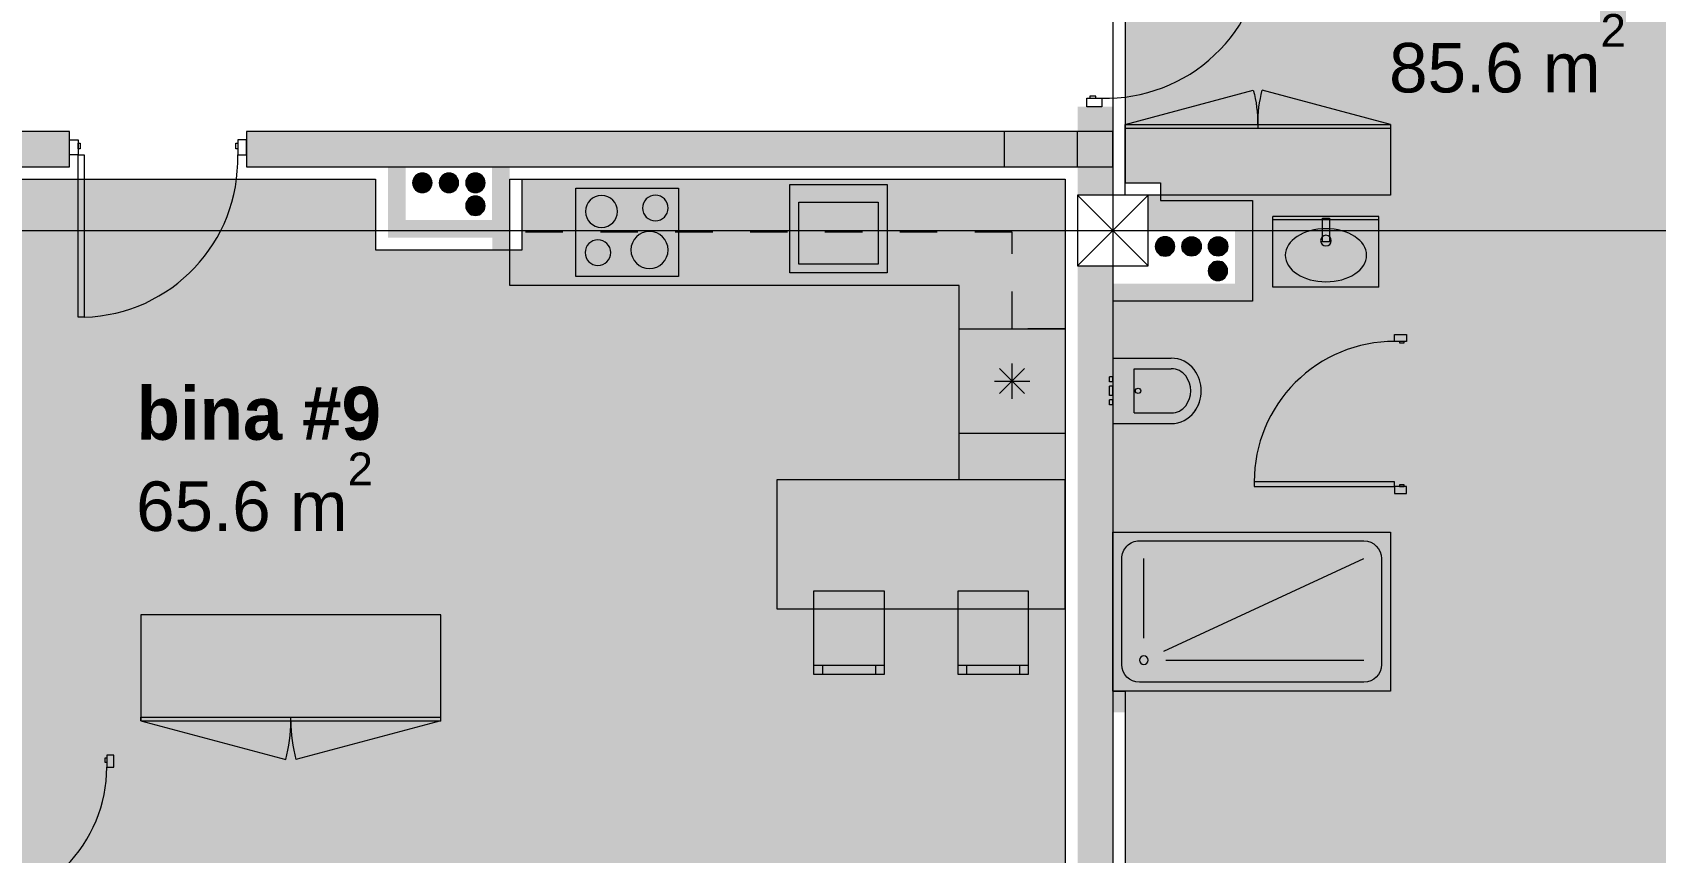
# Model space of a CAD drawing. Header units: millimetres. Extents: x 475159934 to 476245151, y 4620917055 to 4621447368.
# Drawn here: x 475283914 to 475293093, y 4621099097 to 4621103737 of the extents above; entities that cross this region are included whole.
import ezdxf

# ---------------------------------------------------------------- set-up
doc = ezdxf.new("R2010")
doc.units = ezdxf.units.MM
doc.header["$MEASUREMENT"] = 0
doc.linetypes.add('Dashed', pattern=[423.333333, 211.666667, -211.666667])
for name, color, linetype, lineweight in [('2D Drafting - General_Pen_No__1_Pen_No__7', 7, 'Continuous', 0), ('2D Drafting - General_Pen_No__1_Pen_No__7_Pen_No__7', 7, 'Continuous', 0), ('2D Drafting - General_Pen_No__250_Pen_No__2_Pen_No__7', 7, 'Continuous', 0), ('2D Drafting - General_Pen_No__250_Pen_No__7_Pen_No__7', 7, 'Continuous', 0), ('2D Drafting - General_Pen_No__7_Pen_No__7_Pen_No__7', 7, 'Continuous', 0), ('Annotation - Text_Pen_No__7_Pen_No__142', 142, 'Continuous', 0), ('Doors_Pen_No__7_Pen_No__7_Pen_No__7', 7, 'Continuous', 0), ('G-Anno-Nplt_Pen_No__142', 142, 'Continuous', 0), ('G-Anno-Nplt_Pen_No__151', 151, 'Continuous', 0), ('G-Anno-Nplt_Pen_No__4', 7, 'Continuous', 0), ('shaxtebi da milebi_Pen_No__1_Pen_No__1_Pen_No__1', 1, 'Continuous', 0), ('shaxtebi da milebi_Pen_No__5_Pen_No__5_Pen_No__5', 5, 'Continuous', 0), ('zoma_Pen_No__142', 142, 'Continuous', 0), ('zoma_Pen_No__5_Pen_No__5', 5, 'Continuous', 0)]:
    doc.layers.add(name, color=color, linetype=linetype, lineweight=lineweight)
doc.layers.add('New_Interior - Furniture', color=7, linetype='Continuous')
doc.layers.add('zoma', color=7, linetype='Continuous')
doc.layers.add('New_Interior - Furniture _Pen_No__252', color=7, linetype='Continuous', lineweight=0, true_color=0x666666)
doc.layers.add('shaxtebi da milebi_Pen_No__5_Pen_No__5_Pen_No__252', color=7, linetype='Continuous', lineweight=0, true_color=0x666666)
doc.styles.add('GENERATED_STYLE_1', font='arial.ttf')
doc.styles.add('GENERATED_STYLE_3', font='arial.ttf')
doc.styles.add('GENERATED_STYLE_7', font='')
doc.styles.get('GENERATED_STYLE_7').set_extended_font_data('AcadMtavr', bold=True)
doc.dimstyles.new('GENERATED_STYLE__3', dxfattribs={"dimtxt": 200, "dimasz": 64.421331, "dimexe": 0.18, "dimexo": 3, "dimgap": 0, "dimtad": 1, "dimtih": 1, "dimtoh": 1, "dimlfac": 0.001, "dimzin": 0, "dimdsep": 46, "dimtxsty": 'GENERATED_STYLE_3', "dimblk": 'ARROWHEAD_2', "dimblk1": 'ARROWHEAD_2', "dimblk2": 'ARROWHEAD_2', "dimcen": 0.09, "dimclrd": 142, "dimclre": 142, "dimclrt": 142, "dimadec": 0, "dimazin": 0, "dimtfac": 1, "dimtdec": 4, "dimtmove": 0, "dimatfit": 3, "dimfxl": 1, "dimtolj": 1, "dimtzin": 0, "dimarcsym": 0})
doc.dimstyles.new('GENERATED_STYLE__6', dxfattribs={"dimtxt": 200, "dimasz": 64.421331, "dimexe": 0.18, "dimexo": 3, "dimgap": 0, "dimtad": 1, "dimlfac": 0.001, "dimzin": 0, "dimdsep": 46, "dimtxsty": 'GENERATED_STYLE_3', "dimblk": 'ARROWHEAD_2', "dimblk1": 'ARROWHEAD_2', "dimblk2": 'ARROWHEAD_2', "dimcen": 0.09, "dimclrd": 142, "dimclre": 142, "dimclrt": 142, "dimadec": 0, "dimazin": 0, "dimtfac": 1, "dimtdec": 4, "dimtmove": 0, "dimatfit": 3, "dimfxl": 1, "dimtolj": 1, "dimtzin": 0, "dimarcsym": 0})

# ---------------------------------------------------------------- blocks, each defined once
blk = doc.blocks.new('Kitchen Layout 26_6')
at = {"layer": 'New_Interior - Furniture _Pen_No__252', "color": 251, "linetype": 'Continuous', "lineweight": 0, "true_color": 0x666666}
for p, q in [((4009, 734.4), (4009, 534.4)), ((3938.3, 705.1), (4079.7, 563.7)), ((3938.3, 563.7), (4079.7, 705.1)), ((3909, 634.4), (4109, 634.4)), ((3252.1, -27.5), (2802.1, -27.5)), ((2802.1, -27.5), (2802.1, -377.5)), ((3252.1, -377.5), (3252.1, -27.5)), ((2802.1, -377.5), (3252.1, -377.5))]:
    blk.add_line(p, q, dxfattribs=at)
at = {"layer": 'New_Interior - Furniture _Pen_No__252', "color": 251, "linetype": 'Dashed', "lineweight": 0, "true_color": 0x666666}
for p, q in [((4309, 338.2), (4009, 338.2)), ((4009, 338.2), (4009, -207.5)), ((4309, -507.5), (4309, 338.2)), ((4009, -207.5), (1168.5, -207.5)), ((1168.5, -207.5), (1168.5, -507.5)), ((1168.5, -507.5), (4309, -507.5))]:
    blk.add_line(p, q, dxfattribs=at)
at = {"layer": 'New_Interior - Furniture _Pen_No__252', "color": 251, "linetype": 'Continuous', "lineweight": 0, "true_color": 0x666666, "flags": 128}
for points in [[(1168.5, -507.5), (4309, -507.5), (4309, 1192.5), (3709, 1192.5), (3709, 92.5), (1168.5, 92.5)], [(3709, 930.6), (3709, 338.2), (4309, 338.2), (4309, 930.6)], [(2122.1, 42.5), (1542.1, 42.5), (1542.1, -457.5), (2122.1, -457.5)], [(3302.1, 22.5), (2752.1, 22.5), (2752.1, -477.5), (3302.1, -477.5)]]:
    blk.add_lwpolyline(points, close=True, dxfattribs=at)
at = {"layer": 'New_Interior - Furniture _Pen_No__252', "color": 251, "linetype": 'Continuous', "lineweight": 0, "true_color": 0x666666}
for centre, radius in [((1666.8, -92.5), 72.5), ((1958.5, -107.5), 105), ((1687.1, -325.5), 90), ((1991.6, -345), 72.5)]:
    blk.add_circle(centre, radius, dxfattribs=at)
blk = doc.blocks.new('Dining Table Rectangle 24')
at = {"layer": 'New_Interior - Furniture _Pen_No__252', "color": 251, "linetype": 'Continuous', "lineweight": 0, "true_color": 0x666666}
for p, q in [((-557.5, 685), (-557.5, 735)), ((-257.5, 685), (-257.5, 735)), ((257.5, 685), (257.5, 735)), ((557.5, 685), (557.5, 735)), ((-607.5, 685), (-207.5, 685)), ((207.5, 685), (607.5, 685))]:
    blk.add_line(p, q, dxfattribs=at)
at = {"layer": 'New_Interior - Furniture _Pen_No__252', "color": 251, "linetype": 'Continuous', "lineweight": 0, "true_color": 0x666666, "flags": 128}
for points in [[(-607.5, 265), (-207.5, 265), (-207.5, 735), (-607.5, 735)], [(207.5, 265), (607.5, 265), (607.5, 735), (207.5, 735)], [(-815, -365), (815, -365), (815, 365), (-815, 365)]]:
    blk.add_lwpolyline(points, close=True, dxfattribs=at)
blk = doc.blocks.new('Shower Tray 26')
at = {"layer": 'New_Interior - Furniture _Pen_No__252', "color": 251, "linetype": 'Continuous', "lineweight": 0, "true_color": 0x666666}
for p, q in [((750, 1519.1), (150, 1519.1)), ((50, 1419.1), (50, 150)), ((175, 300), (175, 1419.1)), ((226.4, 288.9), (750, 1419.1)), ((850, 150), (850, 1419.1)), ((300, 175), (750, 175)), ((150, 50), (750, 50))]:
    blk.add_line(p, q, dxfattribs=at)
at = {"layer": 'New_Interior - Furniture _Pen_No__252', "color": 251, "linetype": 'Continuous', "lineweight": 0, "true_color": 0x666666, "flags": 128}
blk.add_lwpolyline([(900, 0), (900, 1569.1), (0, 1569.1), (0, 0)], close=True, dxfattribs=at)
at = {"layer": 'New_Interior - Furniture _Pen_No__252', "color": 251, "linetype": 'Continuous', "lineweight": 0, "true_color": 0x666666}
blk.add_circle((175, 175), 25, dxfattribs=at)
for centre, start, end in [((150, 1419.1), 90, 180), ((750, 1419.1), 0, 90), ((150, 150), 180, 270), ((750, 150), 270, 0)]:
    blk.add_arc(centre, 100, start, end, dxfattribs=at)
blk = doc.blocks.new('Multi-Basin Counter 26')
at = {"layer": 'New_Interior - Furniture _Pen_No__252', "color": 251, "linetype": 'Continuous', "lineweight": 0, "true_color": 0x666666}
for p, q in [((-300, 0), (300, 0)), ((-300, -400), (-300, 0)), ((300, -400), (300, 0)), ((-300, -20), (300, -20)), ((-300, -400), (300, -400))]:
    blk.add_line(p, q, dxfattribs=at)
at = {"layer": 'New_Interior - Furniture _Pen_No__252', "color": 251, "linetype": 'Continuous', "lineweight": 0, "true_color": 0x666666, "flags": 128}
blk.add_lwpolyline([(-20, -145), (20, -145), (20, -10), (-20, -10)], close=True, dxfattribs=at)
at = {"layer": 'New_Interior - Furniture _Pen_No__252', "color": 251, "linetype": 'Continuous', "lineweight": 0, "true_color": 0x666666}
blk.add_circle((0, -137.1895), 30, dxfattribs=at)
blk.add_ellipse((0, -220), major_axis=(230, 0), ratio=0.652173913, dxfattribs=at)
blk = doc.blocks.new('Bidet 26')
at = {"layer": 'New_Interior - Furniture _Pen_No__252', "color": 251, "linetype": 'Continuous', "lineweight": 0, "true_color": 0x666666}
for p, q in [((185, 0), (-185, 0)), ((-78.5, 20), (-74.5, 20)), ((-78.5, 0), (-78.5, 20)), ((-74.5, 20), (-65, 20)), ((-65, 20), (-55.5, 20)), ((-55.5, 20), (-51.5, 20)), ((-51.5, 0), (-51.5, 20)), ((-27, 20), (-19.1, 20)), ((-27, 0), (-27, 20)), ((-19.1, 20), (0, 20)), ((0, 20), (19.1, 20)), ((0, 0), (19.1, 0)), ((19.1, 20), (27, 20)), ((19.1, 0), (27, 0)), ((27, 0), (27, 20)), ((51.5, 20), (55.5, 20)), ((51.5, 0), (51.5, 20)), ((51.5, 0), (55.5, 0)), ((55.5, 20), (65, 20)), ((55.5, 0), (65, 0)), ((65, 20), (74.5, 20)), ((65, 0), (74.5, 0)), ((74.5, 20), (78.5, 20)), ((74.5, 0), (78.5, 0)), ((78.5, 0), (78.5, 20)), ((185, 0), (185, -330)), ((-185, 0), (-185, -330)), ((-78.5, 0), (-74.5, 0)), ((-74.5, 0), (-65, 0)), ((-65, 0), (-55.5, 0)), ((-55.5, 0), (-51.5, 0)), ((-27, 0), (-19.1, 0)), ((-19.1, 0), (0, 0)), ((-125, -120), (-125, -330)), ((-125, -120), (125, -120)), ((125, -120), (125, -330))]:
    blk.add_line(p, q, dxfattribs=at)
blk.add_circle((0, -142.5), 15, dxfattribs=at)
for centre, radius, start, end in [((-22.5, -330), 162.5, 180, 233.1301), ((-22.5, -330), 162.5, 180, 233.1301), ((-22.5, -330), 102.5, 180, 233.1301), ((22.5, -330), 102.5, 306.8699, 0), ((22.5, -330), 162.5, 306.8699, 0), ((0, -300), 140, 233.1301, 306.8699), ((0, -300), 200, 233.1301, 306.8699), ((0, -300), 200, 233.1301, 270)]:
    blk.add_arc(centre, radius, start, end, dxfattribs=at)
blk = doc.blocks.new('Wardrobe 01 26_2')
at = {"layer": 'New_Interior - Furniture _Pen_No__252', "color": 251, "linetype": 'Continuous', "lineweight": 0, "true_color": 0x666666}
for p, q in [((0, 20), (1499.1, 20)), ((0, 0), (0, 20)), ((0, 0), (724, -194)), ((749.5, 0), (749.5, 20)), ((1499.1, 0), (775.1, -194))]:
    blk.add_line(p, q, dxfattribs=at)
at = {"layer": 'New_Interior - Furniture _Pen_No__252', "color": 251, "linetype": 'Continuous', "lineweight": 0, "true_color": 0x666666, "flags": 128}
blk.add_lwpolyline([(0, 0), (1499.1, 0), (1499.1, 400), (0, 400)], close=True, dxfattribs=at)
at = {"layer": 'New_Interior - Furniture _Pen_No__252', "color": 251, "linetype": 'Continuous', "lineweight": 0, "true_color": 0x666666}
for centre, start, end in [((0, 0), 345, 0), ((1499.1, 0), 180, 195)]:
    blk.add_arc(centre, 749.5, start, end, dxfattribs=at)
blk = doc.blocks.new('Wardrobe 01 26_11')
at = {"layer": 'New_Interior - Furniture _Pen_No__252', "color": 251, "linetype": 'Continuous', "lineweight": 0, "true_color": 0x666666}
for p, q in [((0, 20), (1696.9, 20)), ((0, 0), (0, 20)), ((0, 0), (819.5, -219.6)), ((848.4, 0), (848.4, 20)), ((1696.9, 0), (877.3, -219.6))]:
    blk.add_line(p, q, dxfattribs=at)
at = {"layer": 'New_Interior - Furniture _Pen_No__252', "color": 251, "linetype": 'Continuous', "lineweight": 0, "true_color": 0x666666, "flags": 128}
blk.add_lwpolyline([(0, 0), (1696.9, 0), (1696.9, 600), (0, 600)], close=True, dxfattribs=at)
at = {"layer": 'New_Interior - Furniture _Pen_No__252', "color": 251, "linetype": 'Continuous', "lineweight": 0, "true_color": 0x666666}
for centre, start, end in [((0, 0), 345, 0), ((1696.9, 0), 180, 195)]:
    blk.add_arc(centre, 848.4, start, end, dxfattribs=at)
blk = doc.blocks.new('*D814', base_point=(475826095.8, 4621095193.2))
at = {"layer": 'zoma_Pen_No__142', "color": 142, "linetype": 'Continuous', "lineweight": 0, "transparency": 16777216}
for p, q in [((475283348.8, 4621088996.9), (475283299.9, 4621088912.2)), ((475283324.3, 4621088891), (475283324.3, 4621089018.1)), ((475289848.8, 4621088996.9), (475289799.9, 4621088912.2)), ((475289824.3, 4621088891), (475289824.3, 4621089018.1)), ((475283324.3, 4621088954.5), (475289824.3, 4621088954.5))]:
    blk.add_line(p, q, dxfattribs=at)
at = {"layer": 'zoma_Pen_No__142', "color": 142, "lineweight": 0, "transparency": 16777216, "char_height": 200, "attachment_point": 7, "style": 'GENERATED_STYLE_3'}
for s, insert in [('\\A1;{\\pql;\\fArial|b0|i0|c204|p0;\\W1.000000;6.50}', (475286307.4, 4621088994.5)), ('\\A1;{\\pql;\\fArial|b0|i0|c204|p0;\\W1.000000;0.40}', (475289266, 4621088994.5))]:
    blk.add_mtext(s, dxfattribs=dict(at, insert=insert))
blk = doc.blocks.new('ARROWHEAD_2')
at = {"color": 0, "linetype": 'Continuous', "lineweight": 0}
for p, q in [((0, 0), (-1, 0)), ((-0.38, -0.66), (0.38, 0.66))]:
    blk.add_line(p, q, dxfattribs=at)
blk = doc.blocks.new('*D815', base_point=(475826095.8, 4621095193.2))
at = {"layer": 'zoma_Pen_No__142', "color": 142, "linetype": 'Continuous', "lineweight": 0, "transparency": 16777216}
for p, q in [((475289848.8, 4621088996.9), (475289799.9, 4621088912.2)), ((475289824.3, 4621088891), (475289824.3, 4621089018.1)), ((475290248.8, 4621088996.9), (475290199.9, 4621088912.2)), ((475290224.3, 4621088891), (475290224.3, 4621089018.1)), ((475289824.3, 4621088954.5), (475290224.3, 4621088954.5))]:
    blk.add_line(p, q, dxfattribs=at)
blk = doc.blocks.new('*D816', base_point=(475826095.8, 4621095193.2))
at = {"layer": 'zoma_Pen_No__142', "color": 142, "linetype": 'Continuous', "lineweight": 0, "transparency": 16777216}
for p, q in [((475290248.8, 4621088996.9), (475290199.9, 4621088912.2)), ((475290224.3, 4621088891), (475290224.3, 4621089018.1)), ((475296748.8, 4621088996.9), (475296699.9, 4621088912.2)), ((475296724.3, 4621088891), (475296724.3, 4621089018.1)), ((475290224.3, 4621088954.5), (475296724.3, 4621088954.5))]:
    blk.add_line(p, q, dxfattribs=at)
at = {"layer": 'zoma_Pen_No__142', "color": 142, "lineweight": 0, "transparency": 16777216, "char_height": 200, "attachment_point": 7, "style": 'GENERATED_STYLE_3'}
for s, insert in [('\\A1;{\\pql;\\fArial|b0|i0|c204|p0;\\W1.000000;6.50}', (475293207.4, 4621088994.5)), ('\\A1;{\\pql;\\fArial|b0|i0|c204|p0;\\W1.000000;0.40}', (475296166, 4621088994.5))]:
    blk.add_mtext(s, dxfattribs=dict(at, insert=insert))
blk = doc.blocks.new('*D934', base_point=(475826095.8, 4621095193.2))
at = {"layer": 'zoma_Pen_No__142', "color": 142, "linetype": 'Continuous', "lineweight": 0, "transparency": 16777216}
for p, q in [((475299999.4, 4621110216.4), (475299999.4, 4621110257.9)), ((475300063, 4621110216.4), (475299935.8, 4621110216.4)), ((475300041.8, 4621110192), (475299957, 4621110240.9)), ((475299999.4, 4621090861.8), (475299999.4, 4621110216.4)), ((475300063, 4621090861.8), (475299935.8, 4621090861.8)), ((475299957, 4621090886.3), (475300041.8, 4621090837.3)), ((475299999.4, 4621090820.3), (475299999.4, 4621090861.8))]:
    blk.add_line(p, q, dxfattribs=at)
at = {"layer": 'zoma_Pen_No__142', "color": 142, "lineweight": 0, "transparency": 16777216, "insert": (475299959.4, 4621100195.9), "char_height": 200, "attachment_point": 7, "rotation": 90, "style": 'GENERATED_STYLE_3'}
blk.add_mtext('\\A1;{\\pql;\\fArial|b0|i0|c204|p0;\\W1.000000;19.35}', dxfattribs=at)

msp = doc.modelspace()

# ---------------------------------------------------------------- hatches: boundary and pattern name
at = {"layer": '2D Drafting - General_Pen_No__250_Pen_No__2_Pen_No__7', "linetype": 'Continuous', "lineweight": 0}
for points in [[(475286613.899, 4621102576.363), (475286515.775, 4621102576.363), (475286515.775, 4621102077.686), (475286613.898, 4621102077.686)], [(475284527.041, 4621100567.766), (475284428.918, 4621100567.766), (475284428.918, 4621099669.105), (475284527.041, 4621099669.105)], [(475284373.918, 4621099569.381), (475284373.918, 4621099669.105), (475284527.041, 4621099669.105), (475284527.041, 4621099569.381)]]:
    msp.add_hatch(color=7, dxfattribs=at).paths.add_polyline_path(points)
at = {"layer": '2D Drafting - General_Pen_No__250_Pen_No__7_Pen_No__7', "linetype": 'Continuous', "lineweight": 0}
for points in [[(475290024.343, 4621103316.431), (475290024.343, 4621102816.431), (475289824.343, 4621102816.431), (475289824.343, 4621103316.431)], [(475291713.397, 4621103216.431), (475291713.397, 4621102028.918), (475291593.397, 4621102028.918), (475291593.397, 4621102696.643), (475290224.343, 4621102696.643), (475290224.343, 4621102816.431), (475291593.397, 4621102816.431), (475291593.397, 4621103216.431)], [(475284124.343, 4621102976.363), (475284124.343, 4621103176.363), (475283124.343, 4621103176.363), (475283124.343, 4621102976.363)], [(475290024.343, 4621102976.363), (475290024.343, 4621103176.363), (475285124.343, 4621103176.363), (475285124.343, 4621102976.363)], [(475289824.343, 4621102976.356), (475289824.343, 4621103176.356), (475289408.952, 4621103176.356), (475289408.952, 4621102976.356)], [(475286513.711, 4621102976.363), (475286613.899, 4621102976.363), (475286613.899, 4621102576.363), (475285924.711, 4621102576.363), (475285924.711, 4621102976.363), (475286024.341, 4621102976.363), (475286024.341, 4621102676.363), (475286513.711, 4621102676.363)], [(475290814.531, 4621102216.431), (475290024.343, 4621102216.431), (475290024.343, 4621102316.431), (475290714.343, 4621102316.431), (475290714.343, 4621102616.438), (475290224.343, 4621102616.438), (475290224.343, 4621102716.431), (475290714.343, 4621102716.431), (475290814.531, 4621102716.431)], [(475290024.343, 4621102416.431), (475290024.343, 4621095416.431), (475289824.343, 4621095416.431), (475289824.343, 4621102416.431)], [(475291713.397, 4621100010.601), (475291713.397, 4621099890.601), (475290024.343, 4621099890.601), (475290024.343, 4621100010.601), (475291593.397, 4621100010.601), (475291593.397, 4621101128.918), (475291713.397, 4621101128.918)], [(475286223.918, 4621100567.766), (475284527.041, 4621100567.766), (475284527.041, 4621100469.642), (475286223.918, 4621100469.642), (475286223.918, 4621096016.429), (475286343.918, 4621096016.429), (475286343.918, 4621100567.766)]]:
    msp.add_hatch(color=7, dxfattribs=at).paths.add_polyline_path(points)
at = {"layer": 'G-Anno-Nplt_Pen_No__151', "linetype": 'Continuous', "lineweight": 0, "true_color": 0x1f2f3f}
for points in [[(475290024.343, 4621102216.431), (475290024.343, 4621102146.425), (475290024.343, 4621100010.601), (475290094.343, 4621100010.601), (475290094.343, 4621095486.431), (475290294.343, 4621095486.431), (475290294.343, 4621095286.431), (475293554.343, 4621095286.431), (475293554.343, 4621097586.431), (475296854.343, 4621097586.431), (475296854.343, 4621101606.237), (475296454.343, 4621101606.237), (475296454.343, 4621102586.425), (475296654.343, 4621102586.425), (475296654.343, 4621102886.425), (475296854.343, 4621102886.425), (475296854.343, 4621108846.432), (475293356.94, 4621108846.432), (475293356.94, 4621109946.425), (475290294.343, 4621109946.425), (475290294.343, 4621109746.425), (475290294.343, 4621106007.292), (475290224.343, 4621106007.292), (475290224.343, 4621105126.807), (475290624.343, 4621105126.8), (475290624.343, 4621104366.782), (475290094.343, 4621104366.782), (475290094.343, 4621102886.425), (475290294.343, 4621102886.425), (475290294.343, 4621102786.425), (475290814.531, 4621102786.425), (475290814.531, 4621102216.431)], [(475280424.343, 4621100739.922), (475280424.343, 4621102416.422), (475280623.918, 4621102416.422), (475282534.156, 4621102416.422), (475282534.156, 4621102016.422), (475283394.343, 4621102016.422), (475283394.343, 4621102906.347), (475285854.711, 4621102906.347), (475285854.711, 4621102506.347), (475286683.899, 4621102506.347), (475286683.899, 4621102906.347), (475289754.343, 4621102906.347), (475289754.343, 4621096086.429), (475286153.925, 4621096086.429), (475286153.925, 4621095286.429), (475283394.343, 4621095286.429), (475283394.343, 4621095471.796), (475282854.343, 4621095471.796), (475282854.343, 4621095286.429), (475280494.343, 4621095286.429), (475280494.343, 4621100739.922)]]:
    msp.add_hatch(color=169, dxfattribs=at).paths.add_polyline_path(points)
at = {"layer": 'shaxtebi da milebi_Pen_No__1_Pen_No__1_Pen_No__1', "linetype": 'Continuous', "lineweight": 0}
for points in [[(475286174.341, 4621102886.363, -1), (475286064.341, 4621102886.363, -1)], [(475290374.343, 4621102526.431, -1), (475290264.343, 4621102526.431, -1)]]:
    msp.add_hatch(color=1, dxfattribs=at).paths.add_polyline_path(points)
at = {"layer": 'shaxtebi da milebi_Pen_No__5_Pen_No__5_Pen_No__252', "linetype": 'Continuous', "lineweight": 0, "true_color": 0x666666}
for points in [[(475286474.341, 4621102756.518, 1), (475286364.341, 4621102756.518, 1)], [(475290673.348, 4621102388.166, 1), (475290563.348, 4621102388.166, 1)]]:
    msp.add_hatch(color=251, dxfattribs=at).paths.add_polyline_path(points)
at = {"layer": 'shaxtebi da milebi_Pen_No__5_Pen_No__5_Pen_No__5', "linetype": 'Continuous', "lineweight": 0}
for points in [[(475286269.341, 4621102941.363, 1), (475286269.341, 4621102831.363, 1)], [(475286419.341, 4621102941.363, 1), (475286419.341, 4621102831.363, 1)], [(475290469.343, 4621102581.431, -1), (475290469.343, 4621102471.431, -1)], [(475290619.343, 4621102581.431, -1), (475290619.343, 4621102471.431, -1)]]:
    msp.add_hatch(color=5, dxfattribs=at).paths.add_polyline_path(points)

# ---------------------------------------------------------------- linework, layer by layer
at = {"layer": '2D Drafting - General_Pen_No__1_Pen_No__7', "color": 7, "linetype": 'Continuous', "lineweight": 0}
for p, q in [((475290224.343, 4621102416.431), (475289824.343, 4621102816.431)), ((475289824.343, 4621102416.431), (475290224.343, 4621102816.431))]:
    msp.add_line(p, q, dxfattribs=at)
at = {"layer": '2D Drafting - General_Pen_No__1_Pen_No__7', "color": 7, "linetype": 'Continuous', "lineweight": 0, "flags": 128}
msp.add_lwpolyline([(475289824.343, 4621102416.431), (475290224.343, 4621102416.431), (475290224.343, 4621102816.431), (475289824.343, 4621102816.431)], close=True, dxfattribs=at)
at = {"layer": '2D Drafting - General_Pen_No__1_Pen_No__7_Pen_No__7', "color": 7, "linetype": 'Continuous', "lineweight": 0}
for centre, start, end in [((475289986.095, 4621104258.709), 268.396194, 358.396194), ((475284182.065, 4621103019.453), 271.603806, 1.603806)]:
    msp.add_arc(centre, 893.239, start, end, dxfattribs=at)
at = {"layer": '2D Drafting - General_Pen_No__250_Pen_No__7_Pen_No__7', "color": 7, "linetype": 'Continuous', "lineweight": 0, "flags": 128}
for points in [[(475284124.343, 4621102976.363), (475284124.343, 4621103176.363), (475283124.343, 4621103176.363), (475283124.343, 4621102976.363)], [(475290024.343, 4621102976.363), (475290024.343, 4621103176.363), (475285124.343, 4621103176.363), (475285124.343, 4621102976.363)], [(475289824.343, 4621102976.356), (475289824.343, 4621103176.356), (475289408.952, 4621103176.356), (475289408.952, 4621102976.356)]]:
    msp.add_lwpolyline(points, close=True, dxfattribs=at)
at = {"layer": '2D Drafting - General_Pen_No__7_Pen_No__7_Pen_No__7', "color": 7, "linetype": 'Continuous', "lineweight": 0}
for centre, start, end in [((475291617.601, 4621101195.096), 89.9998025, 180.001484), ((475283540.096, 4621099580.61), 270, 0.0016803)]:
    msp.add_arc(centre, 794.311, start, end, dxfattribs=at)
at = {"layer": 'Doors_Pen_No__7_Pen_No__7_Pen_No__7', "color": 7, "linetype": 'Continuous', "lineweight": 0, "flags": 128}
for points in [[(475289894.428, 4621103376.931), (475289894.428, 4621103365.82), (475289927.762, 4621103365.82), (475289927.762, 4621103376.931)], [(475289876.428, 4621103316.431), (475289876.428, 4621103365.82), (475289961.095, 4621103365.82), (475289961.095, 4621103316.431)], [(475284124.343, 4621103129.12), (475284173.732, 4621103129.12), (475284173.732, 4621103044.453), (475284124.343, 4621103044.453)], [(475284173.732, 4621103111.12), (475284184.843, 4621103111.12), (475284184.843, 4621103077.786), (475284173.732, 4621103077.786)], [(475285063.843, 4621103111.12), (475285074.954, 4621103111.12), (475285074.954, 4621103077.786), (475285063.843, 4621103077.786)], [(475285124.343, 4621103129.12), (475285074.954, 4621103129.12), (475285074.954, 4621103044.453), (475285124.343, 4621103044.453)], [(475284173.732, 4621103044.453), (475284207.065, 4621103044.453), (475284207.065, 4621102126.564), (475284173.732, 4621102126.564)], [(475291685.336, 4621102028.92), (475291685.337, 4621101989.409), (475291617.604, 4621101989.407), (475291617.603, 4621102028.918)], [(475291670.937, 4621101980.52), (475291670.937, 4621101989.409), (475291644.27, 4621101989.408), (475291644.271, 4621101980.519)], [(475291617.602, 4621101168.43), (475291617.601, 4621101195.096), (475290823.29, 4621101195.076), (475290823.291, 4621101168.409)], [(475291685.336, 4621101128.92), (475291685.335, 4621101168.431), (475291617.602, 4621101168.43), (475291617.603, 4621101128.918)], [(475291670.935, 4621101168.431), (475291670.935, 4621101177.32), (475291644.268, 4621101177.319), (475291644.268, 4621101168.43)], [(475284325.518, 4621099633.967), (475284334.407, 4621099633.967), (475284334.407, 4621099607.3), (475284325.518, 4621099607.3)], [(475284373.918, 4621099648.367), (475284334.407, 4621099648.367), (475284334.407, 4621099580.633), (475284373.918, 4621099580.633)]]:
    msp.add_lwpolyline(points, close=True, dxfattribs=at)
at = {"layer": 'G-Anno-Nplt_Pen_No__4', "color": 7, "linetype": 'Continuous', "lineweight": 0, "flags": 128}
msp.add_lwpolyline([(475293356.94, 4621109946.425), (475290294.343, 4621109946.425), (475290294.343, 4621109746.425), (475290294.343, 4621106007.292), (475290224.343, 4621106007.292), (475290224.343, 4621105126.807), (475290624.343, 4621105126.8), (475290624.343, 4621104366.782), (475290094.343, 4621104366.782), (475290094.343, 4621102886.425), (475290294.343, 4621102886.425), (475290294.343, 4621102786.425), (475290814.531, 4621102786.425), (475290814.531, 4621102216.431), (475290024.343, 4621102216.431), (475290024.343, 4621102146.425), (475290024.343, 4621100010.601), (475290094.343, 4621100010.601), (475290094.343, 4621095486.431), (475290294.343, 4621095486.431), (475290294.343, 4621095286.431), (475293554.343, 4621095286.431)], dxfattribs=at)
msp.add_lwpolyline([(475280424.343, 4621100739.922), (475280424.343, 4621102416.422), (475280623.918, 4621102416.422), (475282534.156, 4621102416.422), (475282534.156, 4621102016.422), (475283394.343, 4621102016.422), (475283394.343, 4621102906.347), (475285854.711, 4621102906.347), (475285854.711, 4621102506.347), (475286683.899, 4621102506.347), (475286683.899, 4621102906.347), (475289754.343, 4621102906.347), (475289754.343, 4621096086.429), (475286153.925, 4621096086.429), (475286153.925, 4621095286.429), (475283394.343, 4621095286.429), (475283394.343, 4621095471.796), (475282854.343, 4621095471.796), (475282854.343, 4621095286.429), (475280494.343, 4621095286.429), (475280494.343, 4621100739.922)], close=True, dxfattribs=at)
at = {"layer": 'shaxtebi da milebi_Pen_No__1_Pen_No__1_Pen_No__1', "color": 1, "linetype": 'Continuous', "lineweight": 0, "flags": 128}
for points in [[(475286174.341, 4621102886.363, 1), (475286064.341, 4621102886.363, 1)], [(475290374.343, 4621102526.431, 1), (475290264.343, 4621102526.431, 1)]]:
    msp.add_lwpolyline(points, format="xyb", close=True, dxfattribs=at)
at = {"layer": 'shaxtebi da milebi_Pen_No__5_Pen_No__5_Pen_No__252', "color": 251, "linetype": 'Continuous', "lineweight": 0, "true_color": 0x666666, "flags": 128}
for points in [[(475286474.341, 4621102756.518, 1), (475286364.341, 4621102756.518, 1)], [(475290673.348, 4621102388.166, 1), (475290563.348, 4621102388.166, 1)]]:
    msp.add_lwpolyline(points, format="xyb", close=True, dxfattribs=at)
at = {"layer": 'shaxtebi da milebi_Pen_No__5_Pen_No__5_Pen_No__5', "color": 5, "linetype": 'Continuous', "lineweight": 0, "flags": 128}
for points in [[(475286269.341, 4621102941.363, 1), (475286269.341, 4621102831.363, 1)], [(475286419.341, 4621102941.363, 1), (475286419.341, 4621102831.363, 1)], [(475290469.343, 4621102581.431, -1), (475290469.343, 4621102471.431, -1)], [(475290619.343, 4621102581.431, -1), (475290619.343, 4621102471.431, -1)]]:
    msp.add_lwpolyline(points, format="xyb", close=True, dxfattribs=at)
at = {"layer": 'zoma_Pen_No__5_Pen_No__5', "color": 5, "linetype": 'Continuous', "lineweight": 0}
for p, q in [((475290024.343, 4621113497.407), (475290024.343, 4621085262.477)), ((475229343.792, 4621102616.425), (475300771.399, 4621102616.425))]:
    msp.add_line(p, q, dxfattribs=at)

# ---------------------------------------------------------------- block references
at = {"layer": 'New_Interior - Furniture', "color": 1, "linetype": 'Continuous', "lineweight": 0, "xscale": -1, "zscale": 1000}
for name, p, rotation in [('Wardrobe 01 26_2', (475290094.343, 4621103216.431), 180), ('Kitchen Layout 26_6', (475285445.361, 4621102398.835), 180), ('Shower Tray 26', (475290024.343, 4621100010.601), 270)]:
    msp.add_blockref(name, p, dxfattribs=dict(at, rotation=rotation))
msp.add_blockref('Multi-Basin Counter 26', (475291229.241, 4621102696.643), dxfattribs=at)
at = {"layer": 'New_Interior - Furniture', "color": 1, "linetype": 'Continuous', "lineweight": 0, "zscale": 1000}
for name, p, rotation in [('Bidet 26', (475290024.343, 4621101709.483), 90), ('Dining Table Rectangle 24', (475288939.343, 4621100841.347), 180)]:
    msp.add_blockref(name, p, dxfattribs=dict(at, rotation=rotation))
msp.add_blockref('Wardrobe 01 26_11', (475284527.042, 4621099842.995), dxfattribs=at)

# ---------------------------------------------------------------- texts
at = {"layer": 'Annotation - Text_Pen_No__7_Pen_No__142', "color": 142, "linetype": 'Continuous', "lineweight": 0, "insert": (475285194.19, 4621101732.503), "char_height": 300, "attachment_point": 2, "style": 'GENERATED_STYLE_7'}
msp.add_mtext('\\A1;{\\pqc;\\fAcadMtavr|b1|i0|c0|p0;\\W1.000000;bina #\\fAcadMtavr|b1|i0|c0|p0;\\W1.000000;9}', dxfattribs=at)
at = {"layer": 'G-Anno-Nplt_Pen_No__142', "color": 142, "lineweight": 0, "char_height": 280, "attachment_point": 7, "style": 'GENERATED_STYLE_1'}
for s, insert in [('{\\fArial|b0|i0|c204|p0;85.6 m{\\H0.66x;\\S2^  ;}}', (475291586.236, 4621103393.71)), ('{\\fArial|b0|i0|c204|p0;65.6 m{\\H0.66x;\\S2^  ;}}', (475284500.515, 4621100912.9))]:
    msp.add_mtext(s, dxfattribs=dict(at, insert=insert))

# ---------------------------------------------------------------- dimensions: what is measured, and where the dimension line sits
at = {"layer": 'zoma', "color": 142, "linetype": 'Continuous', "lineweight": 0}
dim = msp.add_linear_dim(base=(475299999.378, 4621110216.424), p1=(475233707.952, 4621090861.788), p2=(475255423.458, 4621110216.424), angle=90, dimstyle='GENERATED_STYLE__6', dxfattribs=at)
dim.commit()
dim.dimension.update_dxf_attribs({"geometry": '*D934', "text_midpoint": (475299859.378, 4621100530.933), "dimtype": 160, "text_rotation": 90})
for base, p1, p2, picture, middle in [((475289824.342, 4621088954.549), (475283324.342, 4621106204.915), (475289824.342, 4621106204.915), '*D814', (475286566.338, 4621089094.549)), ((475290224.342, 4621088954.549), (475289824.342, 4621106204.915), (475290224.342, 4621106204.915), '*D815', (475289524.921, 4621089094.549)), ((475296724.342, 4621088954.549), (475290224.342, 4621106204.915), (475296724.342, 4621106204.915), '*D816', (475293466.338, 4621089094.549))]:
    dim = msp.add_linear_dim(base=base, p1=p1, p2=p2, dimstyle='GENERATED_STYLE__3', dxfattribs=at)
    dim.commit()
    dim.dimension.update_dxf_attribs({"geometry": picture, "text_midpoint": middle, "dimtype": 160})

doc.saveas('drawing.dxf')
